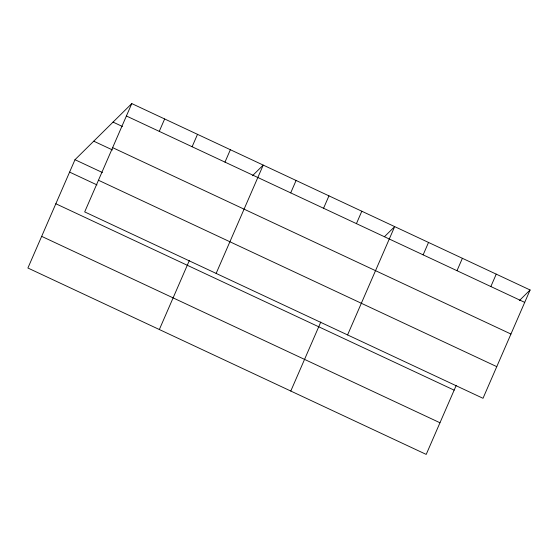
<?xml version="1.0" encoding="UTF-8"?>
<svg xmlns="http://www.w3.org/2000/svg" width="558" height="558" viewBox="0 0 558 558"><rect width="100%" height="100%" fill="white"/><g stroke="black" fill="none" stroke-linecap="round" stroke-linejoin="round"><path stroke-width="0.84" d="M131.793 103.586L84.69 211.901L483.005 398.3L530.1 289.986L131.793 103.586L74.995 159.7L27.9 268.014L426.207 454.414L456.214 385.404M159.26 131.367L164.652 118.966M192.119 146.74L197.511 134.339M224.979 162.12L230.37 149.718M159.344 329.527L189.35 260.516M216.134 273.413L263.23 165.098L252.439 175.756M290.704 192.873L296.096 180.471M323.563 208.253L328.955 195.851M356.423 223.632L361.814 211.231M290.788 391.039L320.794 322.029M347.578 334.926L394.673 226.611L384.455 236.711M423.138 254.853L428.53 242.451M456.995 270.7L462.387 258.298M490.852 286.54L496.243 274.138M519.31 300.643L530.1 289.986M126.401 115.987L524.708 302.387M113.051 122.104L122.439 126.499M112.632 147.64L510.947 334.04M93.737 141.181L112.514 149.969M74.995 159.7L102.379 172.513M98.459 180.248L496.766 366.648M69.604 172.101L96.987 184.914M55.842 203.754L454.149 390.154M41.662 236.362L439.969 422.762"/></g></svg>
